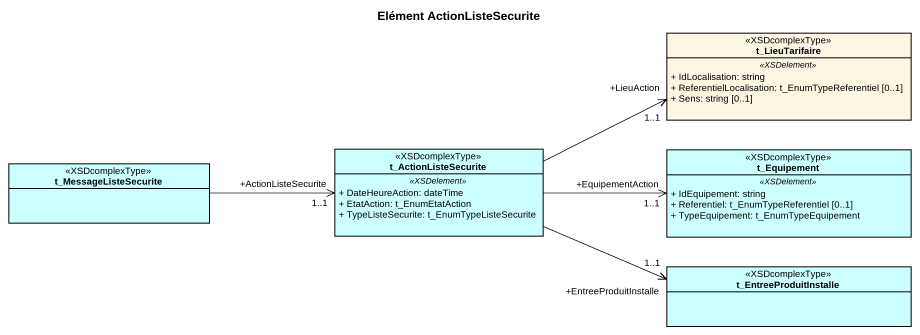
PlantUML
@startuml
title Elément ActionListeSecurite
hide circle
hide empty members
skinparam classAttributeIconSize 0
class t_LieuTarifaire <<XSDcomplexType>> {
  .. <<XSDelement>> ..
  + IdLocalisation: string
  + ReferentielLocalisation: t_EnumTypeReferentiel [0..1]
  + Sens: string [0..1]
}
class t_ActionListeSecurite <<XSDcomplexType>> #CCFFFF {
  .. <<XSDelement>> ..
  + DateHeureAction: dateTime
  + EtatAction: t_EnumEtatAction
  + TypeListeSecurite: t_EnumTypeListeSecurite
}
class t_Equipement <<XSDcomplexType>> #CCFFFF {
  .. <<XSDelement>> ..
  + IdEquipement: string
  + Referentiel: t_EnumTypeReferentiel [0..1]
  + TypeEquipement: t_EnumTypeEquipement
}
class t_MessageListeSecurite <<XSDcomplexType>> #CCFFFF
class t_EntreeProduitInstalle <<XSDcomplexType>> #CCFFFF
t_ActionListeSecurite -right-> "+LieuAction\n1..1" t_LieuTarifaire
t_ActionListeSecurite -right-> "+EquipementAction\n1..1" t_Equipement
t_ActionListeSecurite -right-> "+EntreeProduitInstalle\n1..1" t_EntreeProduitInstalle
t_MessageListeSecurite -right-> "+ActionListeSecurite\n1..1" t_ActionListeSecurite
@enduml
